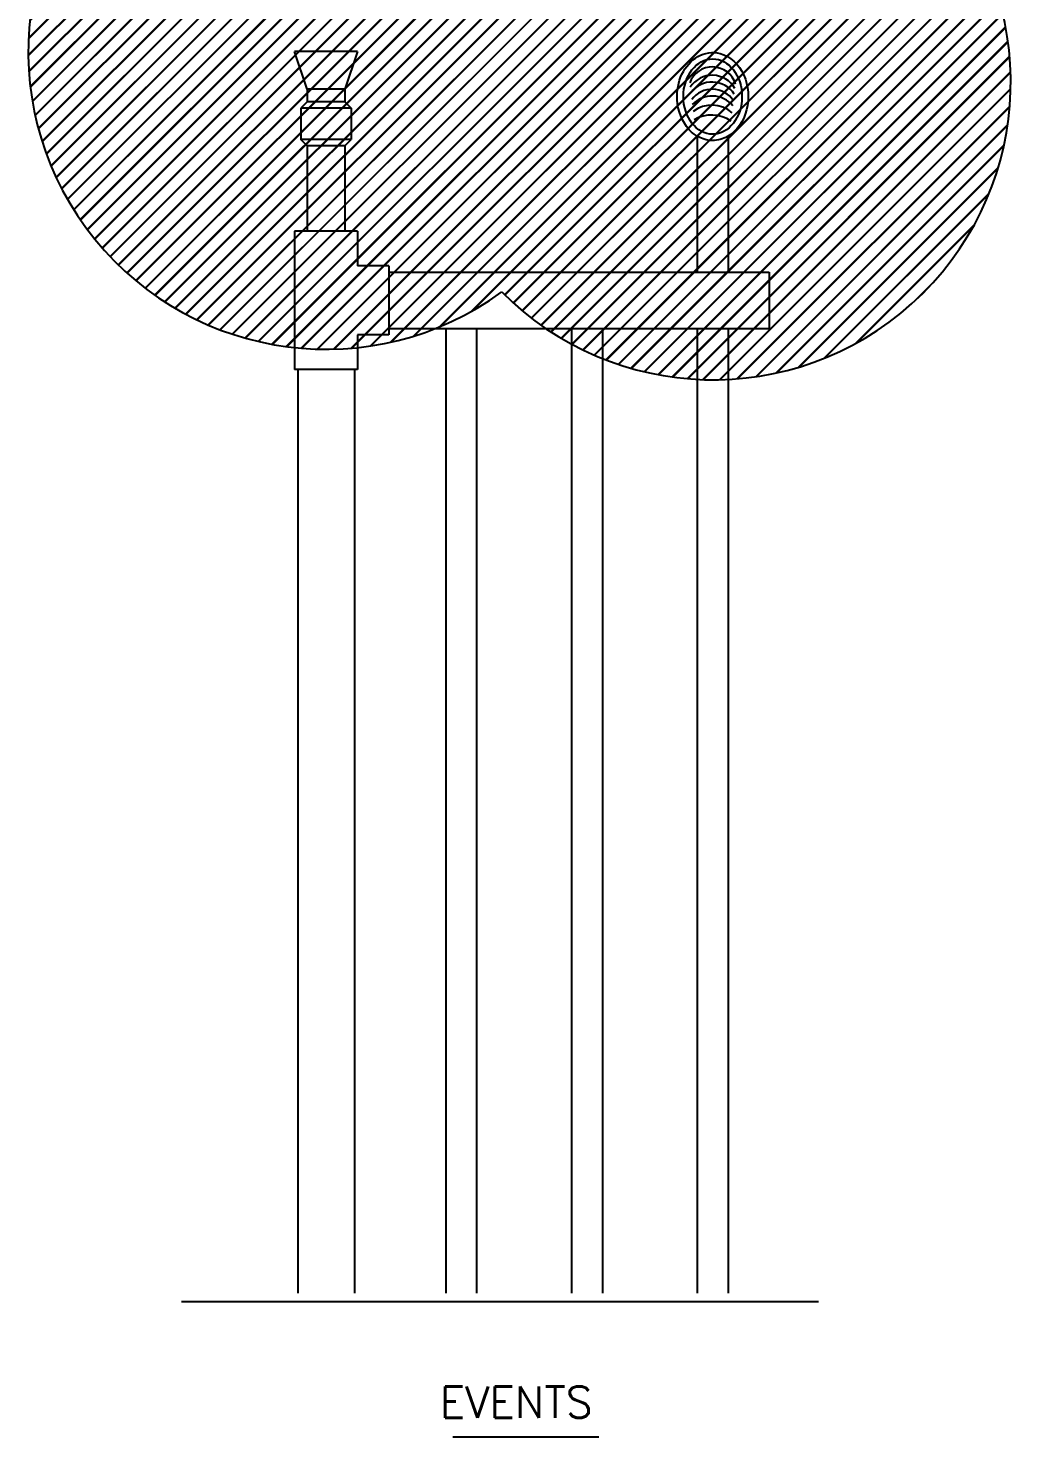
# Model space of a CAD drawing. Extents: x -58 to 166, y -6 to 61.
# Drawn here: x 72.423 to 75.019, y 4.257 to 7.979 of the extents above; entities that cross this region are included whole.
import ezdxf

# ---------------------------------------------------------------- set-up
doc = ezdxf.new("R2010")
doc.units = 0
doc.header["$MEASUREMENT"] = 0
doc.layers.add('ATEX-Travaux', color=7, linetype='CONTINUOUS')
doc.styles.add('ROMANS', font='romans')

msp = doc.modelspace()

# ---------------------------------------------------------------- hatches: boundary and pattern name
at = {"layer": 'ATEX-Travaux'}
h = msp.add_hatch(dxfattribs=at)
h.set_pattern_fill('JIS_LC_20A', color=80, scale=0.001555, style=0)
h.set_pattern_definition([(45, (-12.7306, -61.235162), (-0.021993849, 0.021993849), []), (45, (-12.729045, -61.235162), (-0.021993849, 0.021993849), [])])
edge = h.paths.add_edge_path()
edge.add_arc((73.2104, 7.9173), 0.7867, 44.828, 306.1531)
edge.add_arc((74.2325, 7.8367), 0.7867, 224.828, 486.1531)

# ---------------------------------------------------------------- linework, layer by layer
for p, q in [((73.2934, 7.9173), (73.1274, 7.9173)), ((73.1606, 7.8176), (73.1274, 7.9173)), ((73.2934, 7.9173), (73.2602, 7.8176)), ((73.1606, 7.8176), (73.1606, 7.7844)), ((73.2602, 7.8176), (73.2602, 7.7844)), ((73.1606, 7.7844), (73.144, 7.7678)), ((73.2602, 7.7844), (73.1606, 7.7844)), ((73.2602, 7.7844), (73.2768, 7.7678)), ((73.144, 7.7678), (73.144, 7.6848)), ((73.2768, 7.7678), (73.2768, 7.6848)), ((73.1606, 7.6682), (73.144, 7.6848)), ((73.2602, 7.6682), (73.1606, 7.6682)), ((73.1606, 7.6682), (73.1606, 7.519)), ((73.2602, 7.6682), (73.2768, 7.6848)), ((73.2602, 7.6682), (73.2602, 7.4425)), ((73.1606, 7.519), (73.1606, 7.4425)), ((73.2934, 7.4425), (73.1274, 7.4425)), ((73.1274, 7.4093), (73.1274, 7.0771)), ((73.2934, 7.4093), (73.2934, 7.3512)), ((73.3765, 7.3512), (73.2934, 7.3512)), ((73.3765, 7.3512), (73.3765, 7.1685)), ((73.3765, 7.3346), (74.3813, 7.3346)), ((74.3813, 7.3346), (74.3813, 7.1851)), ((73.3765, 7.1851), (74.3813, 7.1851)), ((73.2934, 7.1685), (73.2934, 7.0771)), ((73.3765, 7.1685), (73.2934, 7.1685)), ((73.2934, 7.0771), (73.1274, 7.0771)), ((73.1357, 7.0771), (73.1357, 4.6369)), ((73.2851, 7.0771), (73.2851, 4.6369))]:
    msp.add_line(p, q, dxfattribs=at)
at = {"layer": 'ATEX-Travaux', "color": 8, "ltscale": 5}
for p, q in [((73.2602, 7.8176), (73.1606, 7.8176)), ((73.2768, 7.7678), (73.144, 7.7678)), ((73.2768, 7.6848), (73.144, 7.6848))]:
    msp.add_line(p, q, dxfattribs=at)
at = {"layer": 'ATEX-Travaux', "ltscale": 0.1}
for p, q in [((74.1911, 7.6936), (74.1911, 7.3346)), ((74.2725, 7.6935), (74.2725, 7.3346)), ((74.1911, 7.519), (74.1911, 7.5121)), ((73.5268, 7.1851), (73.5268, 4.6369)), ((73.6082, 7.1851), (73.6082, 4.6369)), ((73.8589, 7.1851), (73.8589, 4.6369)), ((73.9403, 7.1851), (73.9403, 4.6369)), ((74.1911, 7.1851), (74.1911, 4.6369)), ((74.2725, 7.1851), (74.2725, 4.6369)), ((74.2725, 4.8245), (74.2725, 4.6369))]:
    msp.add_line(p, q, dxfattribs=at)
at = {"layer": 'ATEX-Travaux', "ltscale": 5}
for p, q in [((73.1274, 7.4425), (73.1274, 7.4093)), ((73.2934, 7.4425), (73.2934, 7.4093))]:
    msp.add_line(p, q, dxfattribs=at)
at = {"layer": 'ATEX-Travaux', "color": 7}
for p, q in [((72.8284, 4.6145), (74.5111, 4.6145)), ((73.5449, 4.2569), (73.9307, 4.2569))]:
    msp.add_line(p, q, dxfattribs=at)
for centre, start, end in [((73.2104, 7.9173), 44.828, 306.1531), ((74.2325, 7.8367), 224.828, 126.1531)]:
    msp.add_arc(centre, 0.7867, start, end, dxfattribs=at)
at = {"layer": 'ATEX-Travaux', "color": 8, "ltscale": 5}
for centre, radius, start, end in [((74.2311, 7.8127), 0.0639, 17.1914, 160.084), ((74.2304, 7.7855), 0.0691, 29.2759, 147.0892), ((74.2303, 7.7667), 0.07, 33.1473, 143.2912), ((74.2306, 7.7504), 0.0674, 33.437, 143.6181), ((74.2301, 7.7277), 0.0722, 40.1905, 136.2877), ((74.2293, 7.694), 0.0818, 48.9158, 126.9735), ((74.2285, 7.6575), 0.092, 55.703, 119.8608)]:
    msp.add_arc(centre, radius, start, end, dxfattribs=at)
msp.add_ellipse((74.2318, 7.7984), major_axis=(0, -0.0996), ratio=0.777091, dxfattribs=at)
at = {"layer": 'ATEX-Travaux', "ltscale": 5}
msp.add_open_spline([(74.2318, 7.6822), (74.2453, 7.6822), (74.2588, 7.6858), (74.2955, 7.7064), (74.3137, 7.733), (74.3291, 7.7936), (74.3264, 7.8274), (74.3012, 7.8832), (74.2784, 7.9051), (74.2318, 7.9173), (74.2105, 7.9143), (74.1746, 7.8941), (74.16, 7.8772), (74.141, 7.8371), (74.1367, 7.8137), (74.1395, 7.7606), (74.1508, 7.7313), (74.1862, 7.693), (74.2087, 7.6822), (74.2318, 7.6822)], degree=3, knots=[0, 0, 0, 0, 0.41084, 0.41084, 1.254118, 1.254118, 2.097396, 2.097396, 2.940674, 2.940674, 3.554045, 3.554045, 4.167416, 4.167416, 4.780787, 4.780787, 5.584156, 5.584156, 6.283185, 6.283185, 6.283185, 6.283185], dxfattribs=at)

# ---------------------------------------------------------------- texts
at = {"layer": 'ATEX-Travaux', "color": 7, "style": 'ROMANS'}
msp.add_text('EVENTS', height=0.08259, dxfattribs=at).set_placement((73.511, 4.3074))

doc.saveas('drawing.dxf')
